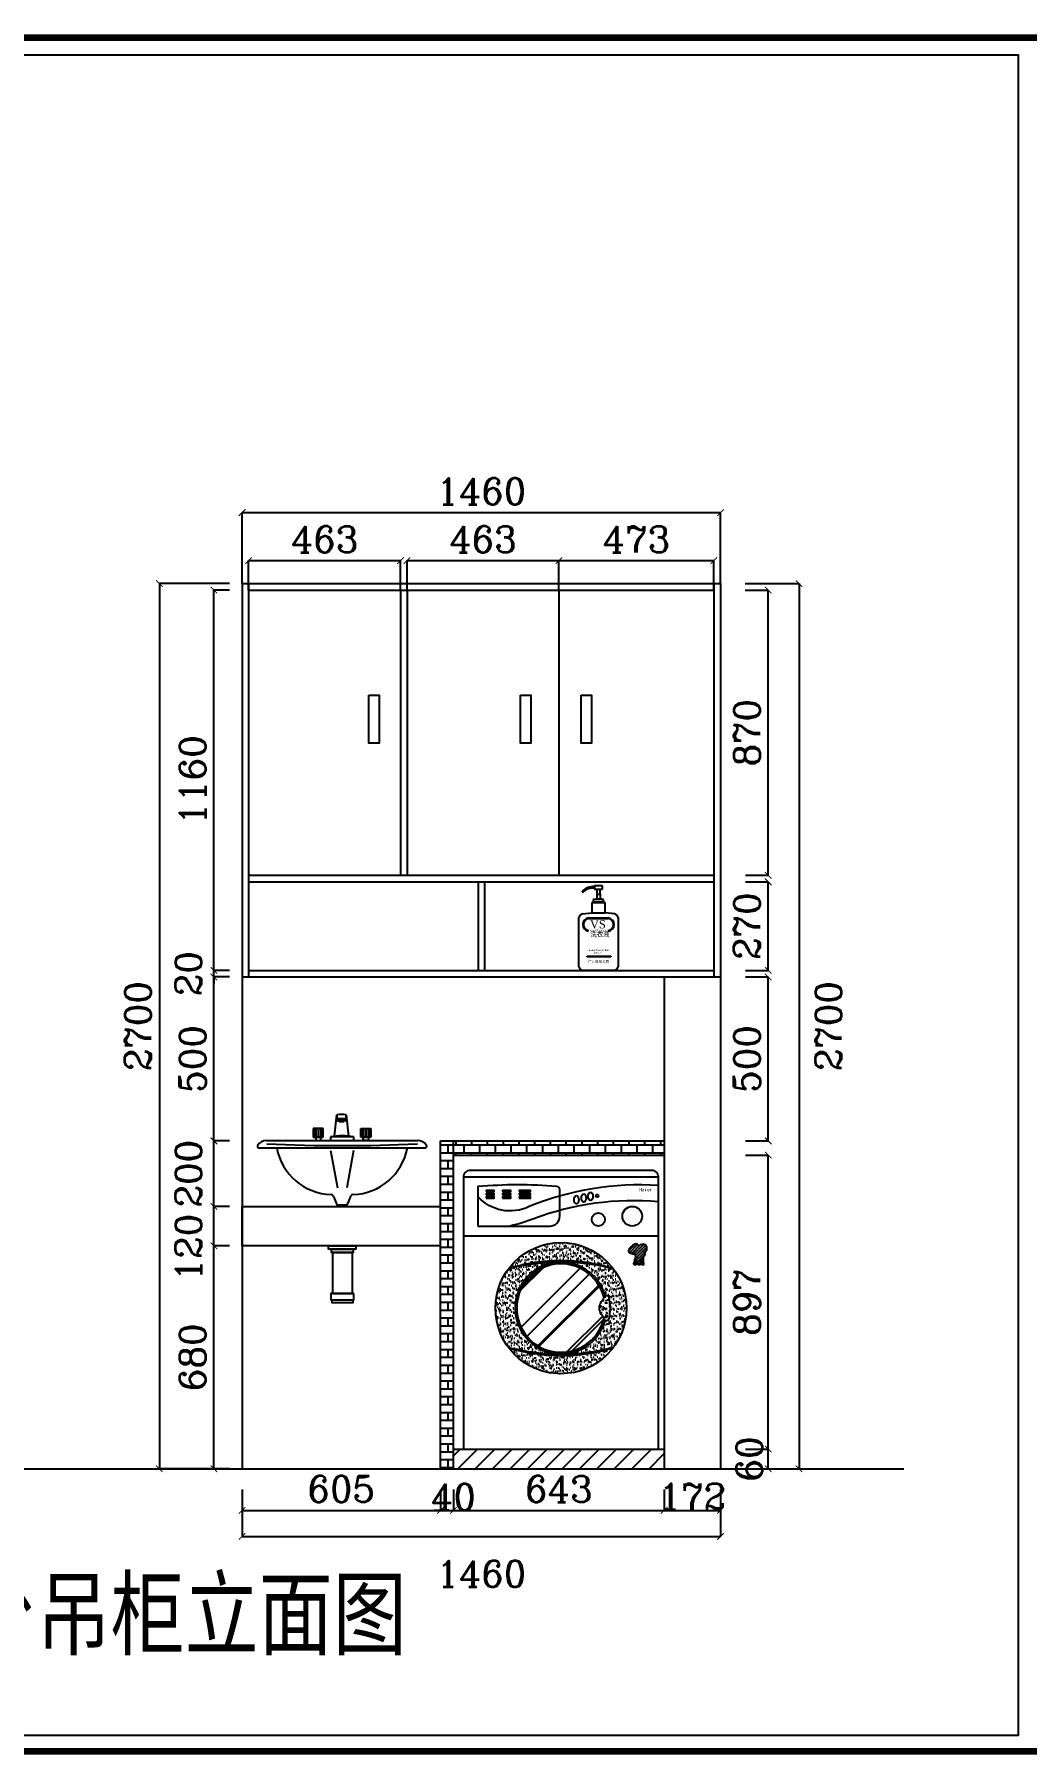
# Model space of a CAD drawing. Header units: millimetres. Extents: x 512961 to 1001058, y -961995 to -458543.
# Drawn here: x 910309 to 913336, y -886619 to -881372 of the extents above; entities that cross this region are included whole.
import ezdxf
from ezdxf.enums import TextEntityAlignment as Align

# ---------------------------------------------------------------- set-up
doc = ezdxf.new("R2010")
doc.units = ezdxf.units.MM
doc.header["$MEASUREMENT"] = 0
doc.header["$PDMODE"] = 3
doc.layers.get('0').update_dxf_attribs({"linetype": 'CONTINUOUS'})
doc.layers.get('DEFPOINTS').update_dxf_attribs({"linetype": 'CONTINUOUS'})
for name, color, linetype in [('txt', 7, 'CONTINUOUS'), ('WINDOW', 5, 'CONTINUOUS'), ('家具内线', 8, 'CONTINUOUS'), ('家具外线', 4, 'CONTINUOUS'), ('辅助线', 8, 'CONTINUOUS')]:
    doc.layers.add(name, color=color, linetype=linetype)
doc.styles.get("Standard").update_dxf_attribs({"font": 'complex.shx', "bigfont": 'hzxy.shx'})
doc.styles.add('STYLE2', font='SIMHEI.TTF')
doc.styles.add('STYLE4', font='dutcheb.ttf')
doc.dimstyles.new('LMDIM40', dxfattribs={"dimtxt": 80, "dimasz": 20, "dimexe": 0, "dimexo": 0, "dimgap": 25, "dimtad": 1, "dimdec": 0, "dimzin": 0, "dimdsep": 46, "dimtxsty": 'Standard', "dimblk1": 'DOT', "dimblk2": 'DOT', "dimsah": 1, "dimcen": 0, "dimclrd": 2, "dimclre": 2, "dimclrt": 2, "dimadec": 0, "dimazin": 0, "dimtfac": 1, "dimtdec": 0, "dimtmove": 2, "dimatfit": 3, "dimldrblk": 'DOT', "dimfxl": 0, "dimtolj": 1, "dimtzin": 0, "dimarcsym": 0})
pattern_1 = [(0, (327411.606, -350830.7), (0, 24), []), (90, (327411.606, -350830.7), (-24, 24), [24, -24])]

# ---------------------------------------------------------------- blocks, each defined once
blk = doc.blocks.new('_ArchTick')
at = {"color": 0, "linetype": 'ByBlock', "const_width": 0.15}
blk.add_lwpolyline([(-0.5, -0.5), (0.5, 0.5)], dxfattribs=at)
blk = doc.blocks.new('*D986')
at = {"layer": 'DEFPOINTS', "color": 0}
for p in [(910856.3, -885066.7), (910904.3, -885066.7), (910904.3, -885746.7)]:
    blk.add_point(p, dxfattribs=at)
at = {"layer": 'txt', "color": 2, "lineweight": -2}
for p, q in [((910904.3, -885066.7), (910856.3, -885066.7)), ((910856.3, -885746.7), (910856.3, -885066.7)), ((910904.3, -885746.7), (910856.3, -885746.7))]:
    blk.add_line(p, q, dxfattribs=at)
at = {"layer": 'txt', "color": 2, "lineweight": -2, "xscale": 20, "yscale": 20, "zscale": 20}
for p, rotation in [((910856.3, -885066.7), 90), ((910856.3, -885746.7), 270)]:
    blk.add_blockref('_ArchTick', p, dxfattribs=dict(at, rotation=rotation))
at = {"layer": 'txt', "color": 2, "insert": (910791.3, -885406.7), "char_height": 80, "attachment_point": 5, "rotation": 90}
blk.add_mtext('\\A1;680', dxfattribs=at)
blk = doc.blocks.new('_DOT')
at = {"color": 0, "linetype": 'ByBlock'}
blk.add_line((-0.5, 0), (-1, 0), dxfattribs=at)
at = {"color": 0, "linetype": 'ByBlock', "const_width": 0.5}
blk.add_lwpolyline([(-0.25, 0, 1), (0.25, 0, 1)], format="xyb", close=True, dxfattribs=at)
blk = doc.blocks.new('DOT')
at = {"color": 0, "linetype": 'ByBlock'}
blk.add_line((-0.35, 0), (-1, 0), dxfattribs=at)
at = {"color": 0, "linetype": 'ByBlock', "const_width": 0.35}
blk.add_lwpolyline([(-0.175, 0, 1), (0.175, 0, 1)], format="xyb", close=True, dxfattribs=at)
blk = doc.blocks.new('*D987')
at = {"layer": 'DEFPOINTS', "color": 0}
for p in [(910856.3, -884946.7), (910904.3, -884946.7), (910904.3, -885066.7)]:
    blk.add_point(p, dxfattribs=at)
at = {"layer": 'txt', "color": 2, "lineweight": -2}
for p, q in [((910904.3, -884946.7), (910856.3, -884946.7)), ((910856.3, -885066.7), (910856.3, -884946.7)), ((910904.3, -885066.7), (910856.3, -885066.7))]:
    blk.add_line(p, q, dxfattribs=at)
at = {"layer": 'txt', "color": 2, "lineweight": -2, "xscale": 20, "yscale": 20, "zscale": 20}
for p, rotation in [((910856.3, -884946.7), 90), ((910856.3, -885066.7), 270)]:
    blk.add_blockref('_ArchTick', p, dxfattribs=dict(at, rotation=rotation))
at = {"layer": 'txt', "color": 2, "insert": (910778.8, -885072.2), "char_height": 80, "attachment_point": 5, "rotation": 90}
blk.add_mtext('\\A1;120', dxfattribs=at)
blk = doc.blocks.new('*D988')
at = {"layer": 'DEFPOINTS', "color": 0}
for p in [(910856.3, -884746.7), (910904.3, -884746.7), (910904.3, -884946.7)]:
    blk.add_point(p, dxfattribs=at)
at = {"layer": 'txt', "color": 2, "lineweight": -2}
for p, q in [((910904.3, -884746.7), (910856.3, -884746.7)), ((910856.3, -884946.7), (910856.3, -884746.7)), ((910904.3, -884946.7), (910856.3, -884946.7))]:
    blk.add_line(p, q, dxfattribs=at)
at = {"layer": 'txt', "color": 2, "lineweight": -2, "xscale": 20, "yscale": 20, "zscale": 20}
for p, rotation in [((910856.3, -884746.7), 90), ((910856.3, -884946.7), 270)]:
    blk.add_blockref('_ArchTick', p, dxfattribs=dict(at, rotation=rotation))
at = {"layer": 'txt', "color": 2, "insert": (910778.8, -884846.7), "char_height": 80, "attachment_point": 5, "rotation": 90}
blk.add_mtext('\\A1;200', dxfattribs=at)
blk = doc.blocks.new('*D989')
at = {"layer": 'DEFPOINTS', "color": 0}
for p in [(910856.3, -884246.7), (910904.3, -884246.7), (910904.3, -884746.7)]:
    blk.add_point(p, dxfattribs=at)
at = {"layer": 'txt', "color": 2, "lineweight": -2}
for p, q in [((910904.3, -884246.7), (910856.3, -884246.7)), ((910856.3, -884746.7), (910856.3, -884246.7)), ((910904.3, -884746.7), (910856.3, -884746.7))]:
    blk.add_line(p, q, dxfattribs=at)
at = {"layer": 'txt', "color": 2, "lineweight": -2, "xscale": 20, "yscale": 20, "zscale": 20}
for p, rotation in [((910856.3, -884246.7), 90), ((910856.3, -884746.7), 270)]:
    blk.add_blockref('_ArchTick', p, dxfattribs=dict(at, rotation=rotation))
at = {"layer": 'txt', "color": 2, "insert": (910791.3, -884496.7), "char_height": 80, "attachment_point": 5, "rotation": 90}
blk.add_mtext('\\A1;500', dxfattribs=at)
blk = doc.blocks.new('*D990')
at = {"layer": 'DEFPOINTS', "color": 0}
for p in [(910856.3, -884226.7), (910904.3, -884226.7), (910904.3, -884246.7)]:
    blk.add_point(p, dxfattribs=at)
at = {"layer": 'txt', "color": 2, "lineweight": -2}
for p, q in [((910856.3, -884226.7), (910856.3, -884206.7)), ((910904.3, -884226.7), (910856.3, -884226.7)), ((910856.3, -884246.7), (910856.3, -884226.7)), ((910904.3, -884246.7), (910856.3, -884246.7)), ((910856.3, -884246.7), (910856.3, -884266.7))]:
    blk.add_line(p, q, dxfattribs=at)
at = {"layer": 'txt', "color": 2, "lineweight": -2, "xscale": 20, "yscale": 20, "zscale": 20}
for p, rotation in [((910856.3, -884226.7), 270), ((910856.3, -884246.7), 90)]:
    blk.add_blockref('_ArchTick', p, dxfattribs=dict(at, rotation=rotation))
at = {"layer": 'txt', "color": 2, "insert": (910778.8, -884236.7), "char_height": 80, "attachment_point": 5, "rotation": 90}
blk.add_mtext('\\A1;20', dxfattribs=at)
blk = doc.blocks.new('*D991')
at = {"layer": 'DEFPOINTS', "color": 0}
for p in [(910856.3, -883066.7), (910904.3, -883066.7), (910904.3, -884226.7)]:
    blk.add_point(p, dxfattribs=at)
at = {"layer": 'txt', "color": 2, "lineweight": -2}
for p, q in [((910904.3, -883066.7), (910856.3, -883066.7)), ((910856.3, -884226.7), (910856.3, -883066.7)), ((910904.3, -884226.7), (910856.3, -884226.7))]:
    blk.add_line(p, q, dxfattribs=at)
at = {"layer": 'txt', "color": 2, "lineweight": -2, "xscale": 20, "yscale": 20, "zscale": 20}
for p, rotation in [((910856.3, -883066.7), 90), ((910856.3, -884226.7), 270)]:
    blk.add_blockref('_ArchTick', p, dxfattribs=dict(at, rotation=rotation))
at = {"layer": 'txt', "color": 2, "insert": (910791.3, -883646.7), "char_height": 80, "attachment_point": 5, "rotation": 90}
blk.add_mtext('\\A1;1160', dxfattribs=at)
blk = doc.blocks.new('*D992')
at = {"layer": 'DEFPOINTS', "color": 0}
for p in [(910904.3, -883046.7), (910689.8, -885746.7), (910904.3, -885746.7)]:
    blk.add_point(p, dxfattribs=at)
at = {"layer": 'txt', "color": 2, "lineweight": -2}
for p, q in [((910904.3, -883046.7), (910689.8, -883046.7)), ((910689.8, -883046.7), (910689.8, -885746.7)), ((910904.3, -885746.7), (910689.8, -885746.7))]:
    blk.add_line(p, q, dxfattribs=at)
at = {"layer": 'txt', "color": 2, "lineweight": -2, "xscale": 20, "yscale": 20, "zscale": 20}
for p, rotation in [((910689.8, -883046.7), 90), ((910689.8, -885746.7), 270)]:
    blk.add_blockref('_ArchTick', p, dxfattribs=dict(at, rotation=rotation))
at = {"layer": 'txt', "color": 2, "insert": (910624.8, -884396.7), "char_height": 80, "attachment_point": 5, "rotation": 90}
blk.add_mtext('\\A1;2700', dxfattribs=at)
blk = doc.blocks.new('*D993')
at = {"layer": 'DEFPOINTS', "color": 0}
for p in [(912402.3, -882830.2), (910942.3, -883046.7), (912402.3, -883046.7)]:
    blk.add_point(p, dxfattribs=at)
at = {"layer": 'txt', "color": 2, "lineweight": -2}
for p, q in [((910942.3, -883046.7), (910942.3, -882830.2)), ((910942.3, -882830.2), (912402.3, -882830.2)), ((912402.3, -883046.7), (912402.3, -882830.2))]:
    blk.add_line(p, q, dxfattribs=at)
at = {"layer": 'txt', "color": 2, "lineweight": -2, "xscale": 20, "yscale": 20, "zscale": 20, "rotation": 180}
blk.add_blockref('_ArchTick', (910942.3, -882830.2), dxfattribs=at)
at = {"layer": 'txt', "color": 2, "lineweight": -2, "xscale": 20, "yscale": 20, "zscale": 20}
blk.add_blockref('_ArchTick', (912402.3, -882830.2), dxfattribs=at)
at = {"layer": 'txt', "color": 2, "insert": (911672.3, -882765.2), "char_height": 80, "attachment_point": 5}
blk.add_mtext('\\A1;1460', dxfattribs=at)
blk = doc.blocks.new('*D994')
at = {"layer": 'DEFPOINTS', "color": 0}
for p in [(912478.3, -885686.7), (912547.8, -885686.7), (912478.3, -885746.7)]:
    blk.add_point(p, dxfattribs=at)
at = {"layer": 'txt', "color": 2, "lineweight": -2}
for p, q in [((912478.3, -885686.7), (912547.8, -885686.7)), ((912547.8, -885746.7), (912547.8, -885686.7)), ((912478.3, -885746.7), (912547.8, -885746.7))]:
    blk.add_line(p, q, dxfattribs=at)
at = {"layer": 'txt', "color": 2, "lineweight": -2, "xscale": 20, "yscale": 20, "zscale": 20}
for p, rotation in [((912547.8, -885686.7), 90), ((912547.8, -885746.7), 270)]:
    blk.add_blockref('_ArchTick', p, dxfattribs=dict(at, rotation=rotation))
at = {"layer": 'txt', "color": 2, "insert": (912490.3, -885716.7), "char_height": 80, "attachment_point": 5, "rotation": 90}
blk.add_mtext('\\A1;60', dxfattribs=at)
blk = doc.blocks.new('*D995')
at = {"layer": 'DEFPOINTS', "color": 0}
for p in [(912478.3, -884790.2), (912547.8, -884790.2), (912478.3, -885686.7)]:
    blk.add_point(p, dxfattribs=at)
at = {"layer": 'txt', "color": 2, "lineweight": -2}
for p, q in [((912478.3, -884790.2), (912547.8, -884790.2)), ((912547.8, -885686.7), (912547.8, -884790.2)), ((912478.3, -885686.7), (912547.8, -885686.7))]:
    blk.add_line(p, q, dxfattribs=at)
at = {"layer": 'txt', "color": 2, "lineweight": -2, "xscale": 20, "yscale": 20, "zscale": 20}
for p, rotation in [((912547.8, -884790.2), 90), ((912547.8, -885686.7), 270)]:
    blk.add_blockref('_ArchTick', p, dxfattribs=dict(at, rotation=rotation))
at = {"layer": 'txt', "color": 2, "insert": (912482.8, -885238.5), "char_height": 80, "attachment_point": 5, "rotation": 90}
blk.add_mtext('\\A1;897', dxfattribs=at)
blk = doc.blocks.new('*D996')
at = {"layer": 'DEFPOINTS', "color": 0}
for p in [(912478.3, -884246.7), (912547.8, -884246.7), (912478.3, -884746.7)]:
    blk.add_point(p, dxfattribs=at)
at = {"layer": 'txt', "color": 2, "lineweight": -2}
for p, q in [((912478.3, -884246.7), (912547.8, -884246.7)), ((912547.8, -884746.7), (912547.8, -884246.7)), ((912478.3, -884746.7), (912547.8, -884746.7))]:
    blk.add_line(p, q, dxfattribs=at)
at = {"layer": 'txt', "color": 2, "lineweight": -2, "xscale": 20, "yscale": 20, "zscale": 20}
for p, rotation in [((912547.8, -884246.7), 90), ((912547.8, -884746.7), 270)]:
    blk.add_blockref('_ArchTick', p, dxfattribs=dict(at, rotation=rotation))
at = {"layer": 'txt', "color": 2, "insert": (912482.8, -884496.7), "char_height": 80, "attachment_point": 5, "rotation": 90}
blk.add_mtext('\\A1;500', dxfattribs=at)
blk = doc.blocks.new('*D997')
at = {"layer": 'DEFPOINTS', "color": 0}
for p in [(912478.3, -883956.7), (912547.8, -883956.7), (912478.3, -884226.7)]:
    blk.add_point(p, dxfattribs=at)
at = {"layer": 'txt', "color": 2, "lineweight": -2}
for p, q in [((912478.3, -883956.7), (912547.8, -883956.7)), ((912547.8, -884226.7), (912547.8, -883956.7)), ((912478.3, -884226.7), (912547.8, -884226.7))]:
    blk.add_line(p, q, dxfattribs=at)
at = {"layer": 'txt', "color": 2, "lineweight": -2, "xscale": 20, "yscale": 20, "zscale": 20}
for p, rotation in [((912547.8, -883956.7), 90), ((912547.8, -884226.7), 270)]:
    blk.add_blockref('_ArchTick', p, dxfattribs=dict(at, rotation=rotation))
at = {"layer": 'txt', "color": 2, "insert": (912482.8, -884091.7), "char_height": 80, "attachment_point": 5, "rotation": 90}
blk.add_mtext('\\A1;270', dxfattribs=at)
blk = doc.blocks.new('*D998')
at = {"layer": 'DEFPOINTS', "color": 0}
for p in [(912477.8, -883046.7), (912478.3, -885746.7), (912641.8, -885746.7)]:
    blk.add_point(p, dxfattribs=at)
at = {"layer": 'txt', "color": 2, "lineweight": -2}
for p, q in [((912477.8, -883046.7), (912641.8, -883046.7)), ((912641.8, -883046.7), (912641.8, -885746.7)), ((912478.3, -885746.7), (912641.8, -885746.7))]:
    blk.add_line(p, q, dxfattribs=at)
at = {"layer": 'txt', "color": 2, "lineweight": -2, "xscale": 20, "yscale": 20, "zscale": 20}
for p, rotation in [((912641.8, -883046.7), 90), ((912641.8, -885746.7), 270)]:
    blk.add_blockref('_ArchTick', p, dxfattribs=dict(at, rotation=rotation))
at = {"layer": 'txt', "color": 2, "insert": (912731.8, -884396.7), "char_height": 80, "attachment_point": 5, "rotation": 90}
blk.add_mtext('\\A1;2700', dxfattribs=at)
blk = doc.blocks.new('*D1004')
at = {"layer": 'DEFPOINTS', "color": 0}
for p in [(910942.3, -885810.2), (911547.3, -885810.2), (911547.3, -885873.7)]:
    blk.add_point(p, dxfattribs=at)
at = {"layer": 'txt', "color": 2, "lineweight": -2}
for p, q in [((910942.3, -885810.2), (910942.3, -885873.7)), ((911547.3, -885810.2), (911547.3, -885873.7)), ((910942.3, -885873.7), (911547.3, -885873.7))]:
    blk.add_line(p, q, dxfattribs=at)
at = {"layer": 'txt', "color": 2, "lineweight": -2, "xscale": 20, "yscale": 20, "zscale": 20, "rotation": 180}
blk.add_blockref('_ArchTick', (910942.3, -885873.7), dxfattribs=at)
at = {"layer": 'txt', "color": 2, "lineweight": -2, "xscale": 20, "yscale": 20, "zscale": 20}
blk.add_blockref('_ArchTick', (911547.3, -885873.7), dxfattribs=at)
at = {"layer": 'txt', "color": 2, "insert": (911244.8, -885808.7), "char_height": 80, "attachment_point": 5}
blk.add_mtext('\\A1;605', dxfattribs=at)
blk = doc.blocks.new('*D1005')
at = {"layer": 'DEFPOINTS', "color": 0}
for p in [(911547.3, -885810.2), (911587.3, -885810.2), (911587.3, -885873.7)]:
    blk.add_point(p, dxfattribs=at)
at = {"layer": 'txt', "color": 2, "lineweight": -2}
for p, q in [((911547.3, -885810.2), (911547.3, -885873.7)), ((911587.3, -885810.2), (911587.3, -885873.7)), ((911547.3, -885873.7), (911527.3, -885873.7)), ((911547.3, -885873.7), (911587.3, -885873.7)), ((911587.3, -885873.7), (911607.3, -885873.7))]:
    blk.add_line(p, q, dxfattribs=at)
at = {"layer": 'txt', "color": 2, "lineweight": -2, "xscale": 20, "yscale": 20, "zscale": 20}
blk.add_blockref('_ArchTick', (911547.3, -885873.7), dxfattribs=at)
at = {"layer": 'txt', "color": 2, "lineweight": -2, "xscale": 20, "yscale": 20, "zscale": 20, "rotation": 180}
blk.add_blockref('_ArchTick', (911587.3, -885873.7), dxfattribs=at)
at = {"layer": 'txt', "color": 2, "insert": (911587.3, -885833.2), "char_height": 80, "attachment_point": 5}
blk.add_mtext('\\A1;40', dxfattribs=at)
blk = doc.blocks.new('*D1006')
at = {"layer": 'DEFPOINTS', "color": 0}
for p in [(911587.3, -885810.2), (912230.4, -885810.2), (912230.4, -885873.7)]:
    blk.add_point(p, dxfattribs=at)
at = {"layer": 'txt', "color": 2, "lineweight": -2}
for p, q in [((911587.3, -885810.2), (911587.3, -885873.7)), ((912230.4, -885810.2), (912230.4, -885873.7)), ((911587.3, -885873.7), (912230.4, -885873.7))]:
    blk.add_line(p, q, dxfattribs=at)
at = {"layer": 'txt', "color": 2, "lineweight": -2, "xscale": 20, "yscale": 20, "zscale": 20, "rotation": 180}
blk.add_blockref('_ArchTick', (911587.3, -885873.7), dxfattribs=at)
at = {"layer": 'txt', "color": 2, "lineweight": -2, "xscale": 20, "yscale": 20, "zscale": 20}
blk.add_blockref('_ArchTick', (912230.4, -885873.7), dxfattribs=at)
at = {"layer": 'txt', "color": 2, "insert": (911908.9, -885808.7), "char_height": 80, "attachment_point": 5}
blk.add_mtext('\\A1;643', dxfattribs=at)
blk = doc.blocks.new('*D1007')
at = {"layer": 'DEFPOINTS', "color": 0}
for p in [(912230.4, -885810.2), (912402.3, -885810.2), (912402.3, -885873.7)]:
    blk.add_point(p, dxfattribs=at)
at = {"layer": 'txt', "color": 2, "lineweight": -2}
for p, q in [((912230.4, -885810.2), (912230.4, -885873.7)), ((912402.3, -885810.2), (912402.3, -885873.7)), ((912230.4, -885873.7), (912402.3, -885873.7))]:
    blk.add_line(p, q, dxfattribs=at)
at = {"layer": 'txt', "color": 2, "lineweight": -2, "xscale": 20, "yscale": 20, "zscale": 20, "rotation": 180}
blk.add_blockref('_ArchTick', (912230.4, -885873.7), dxfattribs=at)
at = {"layer": 'txt', "color": 2, "lineweight": -2, "xscale": 20, "yscale": 20, "zscale": 20}
blk.add_blockref('_ArchTick', (912402.3, -885873.7), dxfattribs=at)
at = {"layer": 'txt', "color": 2, "insert": (912316.4, -885831.2), "char_height": 80, "attachment_point": 5}
blk.add_mtext('\\A1;172', dxfattribs=at)
blk = doc.blocks.new('*D1008')
at = {"layer": 'DEFPOINTS', "color": 0}
for p in [(910942.3, -885810.2), (912402.3, -885810.2), (912402.3, -885953.2)]:
    blk.add_point(p, dxfattribs=at)
at = {"layer": 'txt', "color": 2, "lineweight": -2}
for p, q in [((910942.3, -885810.2), (910942.3, -885953.2)), ((912402.3, -885810.2), (912402.3, -885953.2)), ((910942.3, -885953.2), (912402.3, -885953.2))]:
    blk.add_line(p, q, dxfattribs=at)
at = {"layer": 'txt', "color": 2, "lineweight": -2, "xscale": 20, "yscale": 20, "zscale": 20, "rotation": 180}
blk.add_blockref('_ArchTick', (910942.3, -885953.2), dxfattribs=at)
at = {"layer": 'txt', "color": 2, "lineweight": -2, "xscale": 20, "yscale": 20, "zscale": 20}
blk.add_blockref('_ArchTick', (912402.3, -885953.2), dxfattribs=at)
at = {"layer": 'txt', "color": 2, "insert": (911672.3, -886067.2), "char_height": 80, "attachment_point": 5}
blk.add_mtext('\\A1;1460', dxfattribs=at)
blk = doc.blocks.new('A$C6A2C6676')
at = {"layer": '家具内线'}
for p, q in [((75, 216), (45, 216)), ((55, 233), (65, 233)), ((55, 230), (58, 233)), ((55, 218), (65, 218)), ((30, 160), (90, 160)), ((30, 158), (90, 158)), ((45, 206), (40, 206)), ((40, 176), (80, 176)), ((75, 208), (45, 208)), ((75, 206), (45, 206)), ((80, 206), (75, 206)), ((25.2, 41.2), (25.2, 43.2)), ((25.2, 43.2), (97.8, 43.2)), ((25.2, 41.2), (25.2, 41.2)), ((97.8, 41.2), (25.2, 41.2)), ((97.8, 43.2), (97.8, 41.2))]:
    blk.add_line(p, q, dxfattribs=at)
for centre, radius, start, end in [((32.3, 140), 20.1, 96.5547, 263.4453), ((32.2, 140), 18.1, 96.9477, 263.0523), ((87.7, 140), 20.1, 276.5547, 83.4453), ((87.8, 140), 18.1, 276.9477, 83.0523)]:
    blk.add_arc(centre, radius, start, end, dxfattribs=at)
at = {"layer": '家具外线'}
for p, q in [((45, 216), (55, 218)), ((45, 208), (45, 216)), ((47.4, 258), (47.4, 248)), ((72.4, 258), (47.4, 258)), ((47.4, 248), (72.4, 248)), ((55, 248), (55, 233)), ((55, 233), (55, 218)), ((65, 233), (65, 248)), ((65, 233), (65, 218)), ((75, 216), (65, 218)), ((72.4, 248), (72.4, 258)), ((75, 208), (75, 216)), ((0, 11), (0, 161.4)), ((11.2, 172.4), (40, 176)), ((40, 206), (45, 208)), ((40, 206), (40, 176)), ((80, 206), (75, 208)), ((80, 176), (80, 206)), ((108.8, 172.4), (80, 176)), ((120, 161.4), (120, 11)), ((108.8, 0), (11.2, 0))]:
    blk.add_line(p, q, dxfattribs=at)
for centre, radius, start, end in [((12.4, 241.1), 2.17, 163.7427, 321.6775), ((44.1, 208.2), 47.6, 86.052, 135.2664), ((40.5, 213.8), 37, 79.2665, 135.4929), ((16.3, 156), 17.2, 107.4499, 161.6943), ((16.3, 156), 17.2, 107.4499, 161.6943), ((103.7, 156), 17.2, 18.3057, 72.5501), ((103.7, 156), 17.2, 18.3057, 72.5501), ((16.3, 16.4), 17.2, 198.3057, 252.5501), ((103.7, 16.4), 17.2, 287.4499, 341.6943)]:
    blk.add_arc(centre, radius, start, end, dxfattribs=at)
at = {"layer": 'txt', "insert": (35.5, 116), "char_height": 30, "width": 2742.16, "attachment_point": 1}
blk.add_mtext('{\\H0.5x;洗衣液}', dxfattribs=at)
at = {"layer": '家具内线', "style": 'STYLE4'}
for s, height, p in [('SASSOON', 7.5, (33.3, 116.7)), ('guang zhou  re  hua', 5, (30.6, 59.5)), ('gong  si ', 5, (46.3, 51.9)), ('广州日化公司', 7.5, (29, 23.4))]:
    blk.add_text(s, height=height, dxfattribs=at).set_placement(p)
blk.add_text('VS', height=25, dxfattribs=at).set_placement((58.1, 128.2), align=Align.CENTER)
blk = doc.blocks.new('*D1033')
at = {"layer": 'DEFPOINTS', "color": 0}
for p in [(912477.8, -883066.7), (912547.8, -883066.7), (912478.3, -883936.7)]:
    blk.add_point(p, dxfattribs=at)
at = {"layer": 'txt', "color": 2, "lineweight": -2}
for p, q in [((912477.8, -883066.7), (912547.8, -883066.7)), ((912547.8, -883936.7), (912547.8, -883066.7)), ((912478.3, -883936.7), (912547.8, -883936.7))]:
    blk.add_line(p, q, dxfattribs=at)
at = {"layer": 'txt', "color": 2, "lineweight": -2, "xscale": 20, "yscale": 20, "zscale": 20}
for p, rotation in [((912547.8, -883066.7), 90), ((912547.8, -883936.7), 270)]:
    blk.add_blockref('_ArchTick', p, dxfattribs=dict(at, rotation=rotation))
at = {"layer": 'txt', "color": 2, "insert": (912482.8, -883501.7), "char_height": 80, "attachment_point": 5, "rotation": 90}
blk.add_mtext('\\A1;870', dxfattribs=at)
blk = doc.blocks.new('*D1148')
at = {"layer": 'DEFPOINTS', "color": 0}
for p in [(911425.6, -882976.7), (910962.3, -883066.7), (911425.6, -883066.7)]:
    blk.add_point(p, dxfattribs=at)
at = {"layer": 'txt', "color": 2, "lineweight": -2}
for p, q in [((910962.3, -883066.7), (910962.3, -882976.7)), ((910962.3, -882976.7), (911425.6, -882976.7)), ((911425.6, -883066.7), (911425.6, -882976.7))]:
    blk.add_line(p, q, dxfattribs=at)
at = {"layer": 'txt', "color": 2, "lineweight": -2, "xscale": 20, "yscale": 20, "zscale": 20, "rotation": 180}
blk.add_blockref('_ArchTick', (910962.3, -882976.7), dxfattribs=at)
at = {"layer": 'txt', "color": 2, "lineweight": -2, "xscale": 20, "yscale": 20, "zscale": 20}
blk.add_blockref('_ArchTick', (911425.6, -882976.7), dxfattribs=at)
at = {"layer": 'txt', "color": 2, "insert": (911194, -882911.7), "char_height": 80, "attachment_point": 5}
blk.add_mtext('\\A1;463', dxfattribs=at)
blk = doc.blocks.new('*D1149')
at = {"layer": 'DEFPOINTS', "color": 0}
for p in [(911909, -882976.7), (911445.6, -883066.7), (911909, -883066.7)]:
    blk.add_point(p, dxfattribs=at)
at = {"layer": 'txt', "color": 2, "lineweight": -2}
for p, q in [((911445.6, -883066.7), (911445.6, -882976.7)), ((911445.6, -882976.7), (911909, -882976.7)), ((911909, -883066.7), (911909, -882976.7))]:
    blk.add_line(p, q, dxfattribs=at)
at = {"layer": 'txt', "color": 2, "lineweight": -2, "xscale": 20, "yscale": 20, "zscale": 20, "rotation": 180}
blk.add_blockref('_ArchTick', (911445.6, -882976.7), dxfattribs=at)
at = {"layer": 'txt', "color": 2, "lineweight": -2, "xscale": 20, "yscale": 20, "zscale": 20}
blk.add_blockref('_ArchTick', (911909, -882976.7), dxfattribs=at)
at = {"layer": 'txt', "color": 2, "insert": (911677.3, -882911.7), "char_height": 80, "attachment_point": 5}
blk.add_mtext('\\A1;463', dxfattribs=at)
blk = doc.blocks.new('*D1150')
at = {"layer": 'DEFPOINTS', "color": 0}
for p in [(912382.3, -882976.7), (911909, -883066.7), (912382.3, -883066.7)]:
    blk.add_point(p, dxfattribs=at)
at = {"layer": 'txt', "color": 2, "lineweight": -2}
for p, q in [((911909, -883066.7), (911909, -882976.7)), ((911909, -882976.7), (912382.3, -882976.7)), ((912382.3, -883066.7), (912382.3, -882976.7))]:
    blk.add_line(p, q, dxfattribs=at)
at = {"layer": 'txt', "color": 2, "lineweight": -2, "xscale": 20, "yscale": 20, "zscale": 20, "rotation": 180}
blk.add_blockref('_ArchTick', (911909, -882976.7), dxfattribs=at)
at = {"layer": 'txt', "color": 2, "lineweight": -2, "xscale": 20, "yscale": 20, "zscale": 20}
blk.add_blockref('_ArchTick', (912382.3, -882976.7), dxfattribs=at)
at = {"layer": 'txt', "color": 2, "insert": (912145.6, -882911.7), "char_height": 80, "attachment_point": 5}
blk.add_mtext('\\A1;473', dxfattribs=at)

msp = doc.modelspace()

# ---------------------------------------------------------------- hatches: boundary and pattern name
h = msp.add_hatch()
h.set_pattern_fill('AR-SAND', color=8, scale=8, style=0)
h.set_pattern_definition([(37.5, (859788.541, -883569.017), (-0.503947, 15.4145902), [0, -12.16, 0, -13.6, 0, -13]), (7.5, (859788.54, -883569.017), (14.158214, 22.5771685), [0, -6.56, 0, -10.96, 0, -4.2]), (327.5, (859778.701, -883569.017), (24.913135, 0.0452724), [0, -4, 0, -14.4, 0, -18.8]), (317.5, (859778.7, -883569.017), (24.049013, 7.0214045), [0, -2, 0, -9.44, 0, -10.8])])
h.paths.add_polyline_path([(912075.3, -885136.7, 0.5), (911755.3, -885136.7, -0.155651)])
h.paths.add_polyline_path([(912075.3, -885136.7, 0.059654), (911921.3, -885116.8, -0.325461), (912050.2, -885219.4, -0.235893), (912061, -885221.7, -0.144121), (912061, -885291.7, -0.235893), (912050.2, -885294, -0.325461), (911921.3, -885396.6, 0.059654), (912075.3, -885376.7, 0.162278), (912115.3, -885256.7, 0.162278)])
h.paths.add_polyline_path([(911909.3, -885116.8, 0.059654), (911755.3, -885136.7, 0.162278), (911715.3, -885256.7, 0.162278), (911755.3, -885376.7, 0.059654), (911909.3, -885396.6, -0.958214)])
h.paths.add_polyline_path([(911755.3, -885376.7, 0.5), (912075.3, -885376.7, -0.155651)])
h = msp.add_hatch()
h.set_pattern_fill('ANSI31', color=8, scale=50, style=0)
h.set_pattern_definition([(45, (859788.541, -883569.017), (-4.4194174, 4.4194174), [])])
h.paths.add_polyline_path([(912169.4, -885086.4), (912173.5, -885083.8), (912177.2, -885078.4), (912177, -885070.4), (912173.1, -885064.4), (912166.8, -885061.3), (912156.9, -885063.5), (912153.8, -885066.3), (912149.3, -885063.1), (912143.9, -885060.5), (912134.3, -885064.6), (912129.6, -885070.2), (912123.7, -885076.7), (912121.3, -885082.3), (912123.3, -885087.5), (912131.5, -885089.7), (912141.5, -885093.4), (912143, -885100.9), (912140, -885109.6), (912138.7, -885117), (912136.5, -885121.9), (912139.1, -885124.1), (912144.3, -885124.3), (912145.4, -885123.2), (912144.3, -885117.8), (912146.5, -885115), (912147.3, -885113.5), (912149.3, -885114.8), (912149.3, -885121.3), (912150.8, -885123.5), (912157.1, -885123.5), (912157.9, -885122.4), (912157.9, -885118), (912157.7, -885111.1), (912157.7, -885108.5), (912160.1, -885110.4), (912160.5, -885115.2), (912161.8, -885120.6), (912162.1, -885123.7), (912166.8, -885124.3), (912167.9, -885122.8), (912167.3, -885112.2), (912167.7, -885099.4), (912171.4, -885096.4), (912172, -885090.3)])
h = msp.add_hatch()
h.set_pattern_fill('AR-RROOF', color=4, scale=120, angle=45, style=0)
h.set_pattern_definition([(45, (859788.54, -883569.02), (101.82338, 271.529), [1800, -240, 600, -120]), (45, (859858.97, -883413.74), (-197.70706, 28.00143), [360, -39.6, 720, -90]), (45, (859758.84, -883454.466), (384.38325, 498.08602), [960, -168, 480, -120])])
h.paths.add_polyline_path([(912045.7, -885291.7, 0.243317), (912037.9, -885275.5, -0.310227), (912037.9, -885237.9, 0.187719), (912045.7, -885221.7, 7.582401)])
h = msp.add_hatch()
h.set_pattern_fill('AR-SAND', color=256, scale=10, style=0)
h.set_pattern_definition([(37.5, (859788.54, -883569.017), (-0.6299336, 19.2682377), [0, -15.2, 0, -17, 0, -16.25]), (7.5, (859788.54, -883569.017), (17.697767, 28.221461), [0, -8.2, 0, -13.7, 0, -5.25]), (327.5, (859776.24, -883569.017), (31.1414186, 0.0565905), [0, -5, 0, -18, 0, -23.5]), (317.5, (859776.24, -883569.017), (30.061266, 8.776756), [0, -2.5, 0, -11.8, 0, -13.5])])
h.paths.add_polyline_path([(912061, -885221.7, 0.349666), (912045.7, -885221.7, -0.187719), (912037.9, -885237.9, 0.310227), (912037.9, -885275.5, -0.243317), (912045.7, -885291.7, 0.349666), (912061, -885291.7, 0.144121)])
at = {"layer": 'txt'}
h = msp.add_hatch(dxfattribs=at)
h.set_pattern_fill('AR-B816', color=256, scale=3, style=0)
h.set_pattern_definition(pattern_1)
h.paths.add_polyline_path([(911587.3, -884746.7), (911547.3, -884746.7), (911547.3, -885746.7), (911587.3, -885746.7)])
h = msp.add_hatch(dxfattribs=at)
h.set_pattern_fill('AR-B816', color=256, scale=3, style=0)
h.set_pattern_definition(pattern_1)
h.paths.add_polyline_path([(912230.4, -884746.7), (911587.3, -884746.7), (911587.3, -884790.2), (912230.4, -884790.2)])
at = {"layer": '辅助线'}
h = msp.add_hatch(dxfattribs=at)
h.set_pattern_fill('ANSI31', color=256, scale=300, style=0)
h.set_pattern_definition([(45, (323813.295, -351196.7), (-26.5165043, 26.5165043), [])])
h.paths.add_polyline_path([(912230.4, -885746.7), (912230.4, -885686.7), (911587.3, -885686.7), (911587.3, -885746.7)])

# ---------------------------------------------------------------- linework, layer by layer
at = {"color": 4}
for p, q in [((910942.3, -883046.7), (912402.3, -883046.7)), ((910962.3, -883046.7), (910962.3, -884246.7)), ((910962.3, -883066.7), (912382.3, -883066.7)), ((911425.6, -883066.7), (911425.6, -883936.7)), ((911445.6, -883066.7), (911445.6, -883936.7)), ((911909, -883066.7), (911909, -883936.7)), ((912382.3, -883046.7), (912382.3, -884246.7)), ((912402.3, -883046.7), (912402.3, -884246.7)), ((910962.3, -883936.7), (912382.3, -883936.7)), ((910962.3, -883956.7), (912382.3, -883956.7)), ((911662.3, -883956.7), (911662.3, -884226.7)), ((911682.3, -883956.7), (911682.3, -884226.7)), ((910942.3, -884246.7), (912382.3, -884246.7)), ((910962.3, -884226.7), (912382.3, -884226.7)), ((911682.3, -884226.7), (912382.3, -884226.7)), ((912382.3, -884246.7), (912402.3, -884246.7)), ((911224.7, -884732.6), (911231.9, -884667.2)), ((911231.9, -884667.2), (911231.9, -884684.1)), ((911236.3, -884667.2), (911236.4, -884667.2)), ((911260, -884684.1), (911260, -884667.2)), ((911260, -884667.2), (911267.1, -884732.3)), ((911190.1, -884708.4), (911159.6, -884708.4)), ((911159.6, -884708.4), (911159.6, -884735.3)), ((911162.5, -884708.4), (911162.5, -884735.3)), ((911167.7, -884708.4), (911167.7, -884735.3)), ((911174.9, -884708.4), (911174.9, -884735.3)), ((911182, -884708.4), (911182, -884735.3)), ((911187.2, -884708.4), (911187.2, -884735.3)), ((911190.1, -884735.3), (911190.1, -884708.4)), ((911260, -884679.4), (911231.9, -884679.4)), ((911231.9, -884684.1), (911260, -884684.1)), ((911236.8, -884684.1), (911238.1, -884688.8)), ((911253.8, -884688.8), (911238.1, -884688.8)), ((911255, -884684.1), (911253.8, -884688.8)), ((911304.6, -884708.4), (911335.1, -884708.4)), ((911304.6, -884735.3), (911304.6, -884708.4)), ((911307.5, -884708.4), (911307.5, -884735.3)), ((911312.7, -884708.4), (911312.7, -884735.3)), ((911319.8, -884708.4), (911319.8, -884735.3)), ((911327, -884708.4), (911327, -884735.3)), ((911332.2, -884708.4), (911332.2, -884735.3)), ((911335.1, -884708.4), (911335.1, -884735.3)), ((910994.1, -884768.2), (911500.7, -884768.2)), ((911016.4, -884745.5), (911478.3, -884745.5)), ((911159.6, -884735.3), (911190.1, -884735.3)), ((911182.9, -884735.3), (911166.9, -884735.3)), ((911166.9, -884735.3), (911166.9, -884745.5)), ((911166.9, -884745.5), (911182.9, -884745.5)), ((911182.9, -884745.5), (911182.9, -884735.3)), ((911283.1, -884734.4), (911211.6, -884734.4)), ((911211.6, -884734.4), (911211.6, -884745.5)), ((911211.6, -884745.5), (911283.1, -884745.5)), ((911212, -884776), (911233, -884889.8)), ((911267.2, -884734.4), (911224.6, -884734.4)), ((911282.7, -884776), (911261.7, -884889.8)), ((911283.1, -884745.5), (911283.1, -884734.4)), ((911335.1, -884735.3), (911304.6, -884735.3)), ((911311.8, -884735.3), (911327.8, -884735.3)), ((911311.8, -884745.5), (911311.8, -884735.3)), ((911327.8, -884745.5), (911311.8, -884745.5)), ((911327.8, -884735.3), (911327.8, -884745.5)), ((911617.8, -884856.7), (912212.8, -884856.7)), ((911222.2, -884918.2), (911230.4, -884938.3)), ((911272.5, -884918.2), (911264.3, -884938.3)), ((911232.5, -884942.1), (911262.2, -884942.1)), ((911232.5, -884943.5), (911232.5, -884942.1)), ((911262.2, -884943.5), (911232.5, -884943.5)), ((911232.5, -884945.4), (911262.2, -884945.4)), ((911232.5, -884946.7), (911232.5, -884945.4)), ((911262.2, -884946.7), (911232.5, -884946.7)), ((911235, -884941.4), (911259.7, -884941.4)), ((911262.2, -884942.1), (911262.2, -884943.5)), ((911262.2, -884945.4), (911262.2, -884946.7)), ((911617.8, -885036.7), (912212.8, -885036.7)), ((911219, -885212.4), (911283.1, -885212.4))]:
    msp.add_line(p, q, dxfattribs=at)
at = {"const_width": 19.9}
msp.add_lwpolyline([(907221.1, -886608.6), (914423.1, -886608.6), (914423.1, -881381.7), (907221.1, -881381.7)], close=True, dxfattribs=at)
at = {"color": 4}
for points in [[(907271.2, -881435), (907271.2, -886559.6), (913311.4, -886559.6), (913311.4, -881435)], [(911205.8, -885066.7), (911288.9, -885066.7), (911288.9, -885077), (911205.8, -885077)], [(911214.8, -885077), (911281.5, -885077), (911281.5, -885087.2), (911214.8, -885087.2)], [(911219, -885087.2), (911278.1, -885087.2), (911278.1, -885212.4), (911219, -885212.4)], [(911283.1, -885212.4), (911213.6, -885212.4), (911213.6, -885231.1), (911283.1, -885231.1)], [(911217, -885231.1), (911280.6, -885231.1), (911280.6, -885240.5), (911217, -885240.5)]]:
    msp.add_lwpolyline(points, close=True, dxfattribs=at)
for points in [[(911617.8, -885686.7), (912212.8, -885686.7), (912212.8, -884856.7, 0.414214), (912192.8, -884836.7), (911637.8, -884836.7, 0.414214), (911617.8, -884856.7)], [(911661.9, -885006.3), (911881.9, -885006.3, 0.414214), (911911.9, -884976.3), (911911.9, -884895.5, 0.390454), (911902.7, -884885.5, 0.042549), (911661.9, -884886.3)], [(912045.7, -885291.7, 0.349666), (912061, -885291.7, 0.144121), (912061, -885221.7, 0.349666), (912045.7, -885221.7, -0.187719), (912037.9, -885237.9, 0.310227), (912037.9, -885275.5, -0.243317)]]:
    msp.add_lwpolyline(points, format="xyb", close=True, dxfattribs=at)
for points in [[(912212.8, -884882.7, 0.112444), (911818.1, -884947.2, -0.336466), (911661.9, -884916.1)], [(912212.8, -884932.9, 0.113907), (911832.3, -884984.5, -0.037517), (911760.1, -885006.3)]]:
    msp.add_lwpolyline(points, format="xyb", dxfattribs=at)
at = {"color": 44}
for points in [[(911687.4, -884901), (911711.9, -884901), (911711.9, -884897.8), (911687.4, -884897.8)], [(911687.4, -884911), (911711.9, -884911), (911711.9, -884907.8), (911687.4, -884907.8)], [(911687.4, -884921), (911711.9, -884921), (911711.9, -884917.8), (911687.4, -884917.8)], [(911737.4, -884901), (911761.9, -884901), (911761.9, -884897.8), (911737.4, -884897.8)], [(911737.4, -884911), (911761.9, -884911), (911761.9, -884907.8), (911737.4, -884907.8)], [(911737.4, -884921), (911761.9, -884921), (911761.9, -884917.8), (911737.4, -884917.8)], [(911787.4, -884901), (911821.9, -884901), (911821.9, -884897.8), (911787.4, -884897.8)], [(911787.4, -884911), (911821.9, -884911), (911821.9, -884907.8), (911787.4, -884907.8)], [(911787.4, -884921), (911821.9, -884921), (911821.9, -884917.8), (911787.4, -884917.8)]]:
    msp.add_lwpolyline(points, close=True, dxfattribs=at)
at = {"color": 4}
for points in [[(911547.3, -885066.7), (910942.3, -885066.7), (910942.3, -884946.7), (911547.3, -884946.7)], [(912167.9, -885122.8), (912167.3, -885112.2), (912167.7, -885099.4), (912171.4, -885096.4), (912172, -885090.3), (912169.4, -885086.4), (912173.5, -885083.8), (912177.2, -885078.4), (912177, -885070.4), (912173.1, -885064.4), (912166.8, -885061.3), (912156.9, -885063.5), (912153.8, -885066.3), (912149.3, -885063.1), (912143.9, -885060.5), (912134.3, -885064.6), (912129.6, -885070.2), (912123.7, -885076.7), (912121.3, -885082.3), (912123.3, -885087.5), (912131.5, -885089.7), (912141.5, -885093.4), (912143, -885100.9), (912140, -885109.6), (912138.7, -885117), (912136.5, -885121.9), (912139.1, -885124.1), (912144.3, -885124.3), (912145.4, -885123.2), (912144.3, -885117.8), (912146.5, -885115), (912147.3, -885113.5), (912149.3, -885114.8), (912149.3, -885121.3), (912150.8, -885123.5), (912157.1, -885123.5), (912157.9, -885122.4), (912157.9, -885118), (912157.7, -885111.1), (912157.7, -885108.5), (912160.1, -885110.4), (912160.5, -885115.2), (912161.8, -885120.6), (912162.1, -885123.7), (912166.8, -885124.3), (912167.9, -885122.8)]]:
    msp.add_lwpolyline(points, dxfattribs=at)
for centre, radius in [((912025.9, -884914.7), 4), ((912029.3, -884986.4), 20), ((912132.7, -884976.4), 30), ((911915.3, -885256.7), 200)]:
    msp.add_circle(centre, radius, dxfattribs=at)
for centre, radius, start, end in [((911246, -884727.5), 61.5, 76.7791, 103.2209), ((910994.1, -884763.2), 5, 148.434, 270), ((911016.9, -884777.2), 31.8, 89.1244, 148.434), ((911247.4, -880077), 4684.1, 267.1855, 272.8145), ((911220, -884735.4), 175.2, 190.8079, 268.1472), ((911247.4, -884943.4), 212, 80.3021, 99.6979), ((911274.8, -884735.4), 175.2, 271.8528, 349.1921), ((911477.8, -884777.2), 31.8, 31.566, 90.8756), ((911500.7, -884763.2), 5, 270, 31.566), ((911212.5, -884920.3), 10, 12.0132, 79.5256), ((911282.2, -884920.3), 10, 100.4744, 167.9868), ((911235, -884936.4), 5, 202.0971, 270), ((911259.7, -884936.4), 5, 270, 337.9029), ((911915.3, -885638.2), 526.4, 72.3057, 107.6943), ((911915.3, -885770), 653.2, 75.8206, 104.1794), ((911915.3, -885256.7), 140, 15.4429, 344.5571), ((911915.3, -885256.7), 135, 15.0261, 344.9739), ((911915.3, -884743.4), 653.2, 255.8206, 284.1794), ((911915.3, -884875.2), 526.4, 252.3057, 287.6943)]:
    msp.add_arc(centre, radius, start, end, dxfattribs=at)
for centre in [(911962.6, -884926.2), (911984.9, -884921), (912005.5, -884915.9)]:
    msp.add_ellipse(centre, major_axis=(0, 12.7), ratio=0.578947, dxfattribs=at)
at = {"layer": 'txt'}
for p, q in [((910942.3, -883046.7), (910942.3, -884246.7)), ((910942.3, -884946.7), (910942.3, -885746.7))]:
    msp.add_line(p, q, dxfattribs=at)
for points in [[(911329.1, -883387.2), (911360.1, -883387.2), (911360.1, -883533.7), (911329.1, -883533.7)], [(911792.1, -883387.2), (911823.1, -883387.2), (911823.1, -883533.7), (911792.1, -883533.7)], [(911977.5, -883387.2), (912008.5, -883387.2), (912008.5, -883533.7), (911977.5, -883533.7)]]:
    msp.add_lwpolyline(points, close=True, dxfattribs=at)
at = {"layer": 'WINDOW'}
for p, q in [((910942.3, -883046.7), (910942.3, -885746.7)), ((912402.3, -883046.7), (912402.3, -885746.7)), ((912230.4, -884246.7), (912230.4, -885746.7)), ((911547.3, -884746.7), (912230.4, -884746.7)), ((911547.3, -885746.7), (911547.3, -884746.7)), ((911587.3, -885746.7), (911587.3, -884746.7)), ((911587.3, -884790.2), (912230.4, -884790.2)), ((911587.3, -885686.7), (912230.4, -885686.7)), ((907886.8, -885746.7), (910424.3, -885746.7)), ((910424.3, -885746.7), (912961.8, -885746.7))]:
    msp.add_line(p, q, dxfattribs=at)

# ---------------------------------------------------------------- block references
at = {"color": 4}
msp.add_blockref('A$C6A2C6676', (911969.8, -884226.7), dxfattribs=at)

# ---------------------------------------------------------------- texts
at = {"color": 44, "style": 'STYLE2'}
msp.add_text('Haier', height=10, dxfattribs=at).set_placement((912154.4, -884900.4))
at = {"layer": 'txt', "insert": (909864.2, -886078.6), "char_height": 237.66, "width": 3872, "attachment_point": 1}
msp.add_mtext('阳台吊柜立面图', dxfattribs=at)

# ---------------------------------------------------------------- dimensions: what is measured, and where the dimension line sits
at = {"layer": 'txt'}
for base, p1, p2, picture, middle in [((912402.3, -882830.2), (910942.3, -883046.7), (912402.3, -883046.7), '*D993', (911672.3, -882765.2)), ((911425.6, -882976.7), (910962.3, -883066.7), (911425.6, -883066.7), '*D1148', (911194, -882911.7)), ((911909, -882976.7), (911445.6, -883066.7), (911909, -883066.7), '*D1149', (911677.3, -882911.7)), ((912382.3, -882976.7), (911909, -883066.7), (912382.3, -883066.7), '*D1150', (912145.6, -882911.7)), ((911547.3, -885873.7), (910942.3, -885810.2), (911547.3, -885810.2), '*D1004', (911244.8, -885808.7)), ((912230.4, -885873.7), (911587.3, -885810.2), (912230.4, -885810.2), '*D1006', (911908.9, -885808.7))]:
    dim = msp.add_linear_dim(base=base, p1=p1, p2=p2, dimstyle='LMDIM40', override={"dimblk": 'ArchTick', "dimsah": 0, "dimldrblk": 'DOT'}, dxfattribs=at)
    dim.commit()
    dim.dimension.update_dxf_attribs({"geometry": picture, "text_midpoint": middle})
for base, p1, p2, angle, picture, middle in [((910689.8, -885746.7), (910904.3, -883046.7), (910904.3, -885746.7), 90, '*D992', (910624.8, -884396.7)), ((910856.3, -883066.7), (910904.3, -884226.7), (910904.3, -883066.7), 270, '*D991', (910791.3, -883646.7)), ((912547.8, -883066.7), (912478.3, -883936.7), (912477.8, -883066.7), 270, '*D1033', (912482.8, -883501.7)), ((912547.8, -883956.7), (912478.3, -884226.7), (912478.3, -883956.7), 270, '*D997', (912482.8, -884091.7)), ((910856.3, -884226.7), (910904.3, -884246.7), (910904.3, -884226.7), 270, '*D990', (910778.8, -884236.7)), ((910856.3, -884246.7), (910904.3, -884746.7), (910904.3, -884246.7), 270, '*D989', (910791.3, -884496.7)), ((912547.8, -884246.7), (912478.3, -884746.7), (912478.3, -884246.7), 270, '*D996', (912482.8, -884496.7)), ((910856.3, -884746.7), (910904.3, -884946.7), (910904.3, -884746.7), 270, '*D988', (910778.8, -884846.7)), ((912547.794837, -884790.2007235), (912478.294837, -885686.7007235), (912478.294837, -884790.2007235), 270, '*D995', (912482.794837, -885238.4507235)), ((910856.3, -885066.7), (910904.3, -885746.7), (910904.3, -885066.7), 270, '*D986', (910791.3, -885406.7))]:
    dim = msp.add_linear_dim(base=base, p1=p1, p2=p2, angle=angle, dimstyle='LMDIM40', override={"dimblk": 'ArchTick', "dimsah": 0, "dimldrblk": 'DOT'}, dxfattribs=at)
    dim.commit()
    dim.dimension.update_dxf_attribs({"geometry": picture, "text_midpoint": middle})
for base, p1, p2, angle, picture, middle in [((912641.8, -885746.7), (912477.8, -883046.7), (912478.3, -885746.7), 90, '*D998', (912731.8, -884396.7)), ((910856.3, -884946.7), (910904.3, -885066.7), (910904.3, -884946.7), 270, '*D987', (910778.8, -885072.2)), ((912547.8, -885686.7), (912478.3, -885746.7), (912478.3, -885686.7), 270, '*D994', (912490.3, -885716.7))]:
    dim = msp.add_linear_dim(base=base, p1=p1, p2=p2, angle=angle, dimstyle='LMDIM40', override={"dimblk": 'ArchTick', "dimsah": 0, "dimldrblk": 'DOT'}, dxfattribs=at)
    dim.commit()
    dim.dimension.update_dxf_attribs({"geometry": picture, "text_midpoint": middle, "dimtype": 160})
for base, p1, p2, picture, middle in [((912402.3, -885953.2), (910942.3, -885810.2), (912402.3, -885810.2), '*D1008', (911672.3, -886067.2)), ((911587.3, -885873.7), (911547.3, -885810.2), (911587.3, -885810.2), '*D1005', (911587.3, -885833.2)), ((912402.3, -885873.7), (912230.4, -885810.2), (912402.3, -885810.2), '*D1007', (912316.4, -885831.2))]:
    dim = msp.add_linear_dim(base=base, p1=p1, p2=p2, dimstyle='LMDIM40', override={"dimblk": 'ArchTick', "dimsah": 0, "dimldrblk": 'DOT'}, dxfattribs=at)
    dim.commit()
    dim.dimension.update_dxf_attribs({"geometry": picture, "text_midpoint": middle, "dimtype": 160})

doc.saveas('drawing.dxf')
